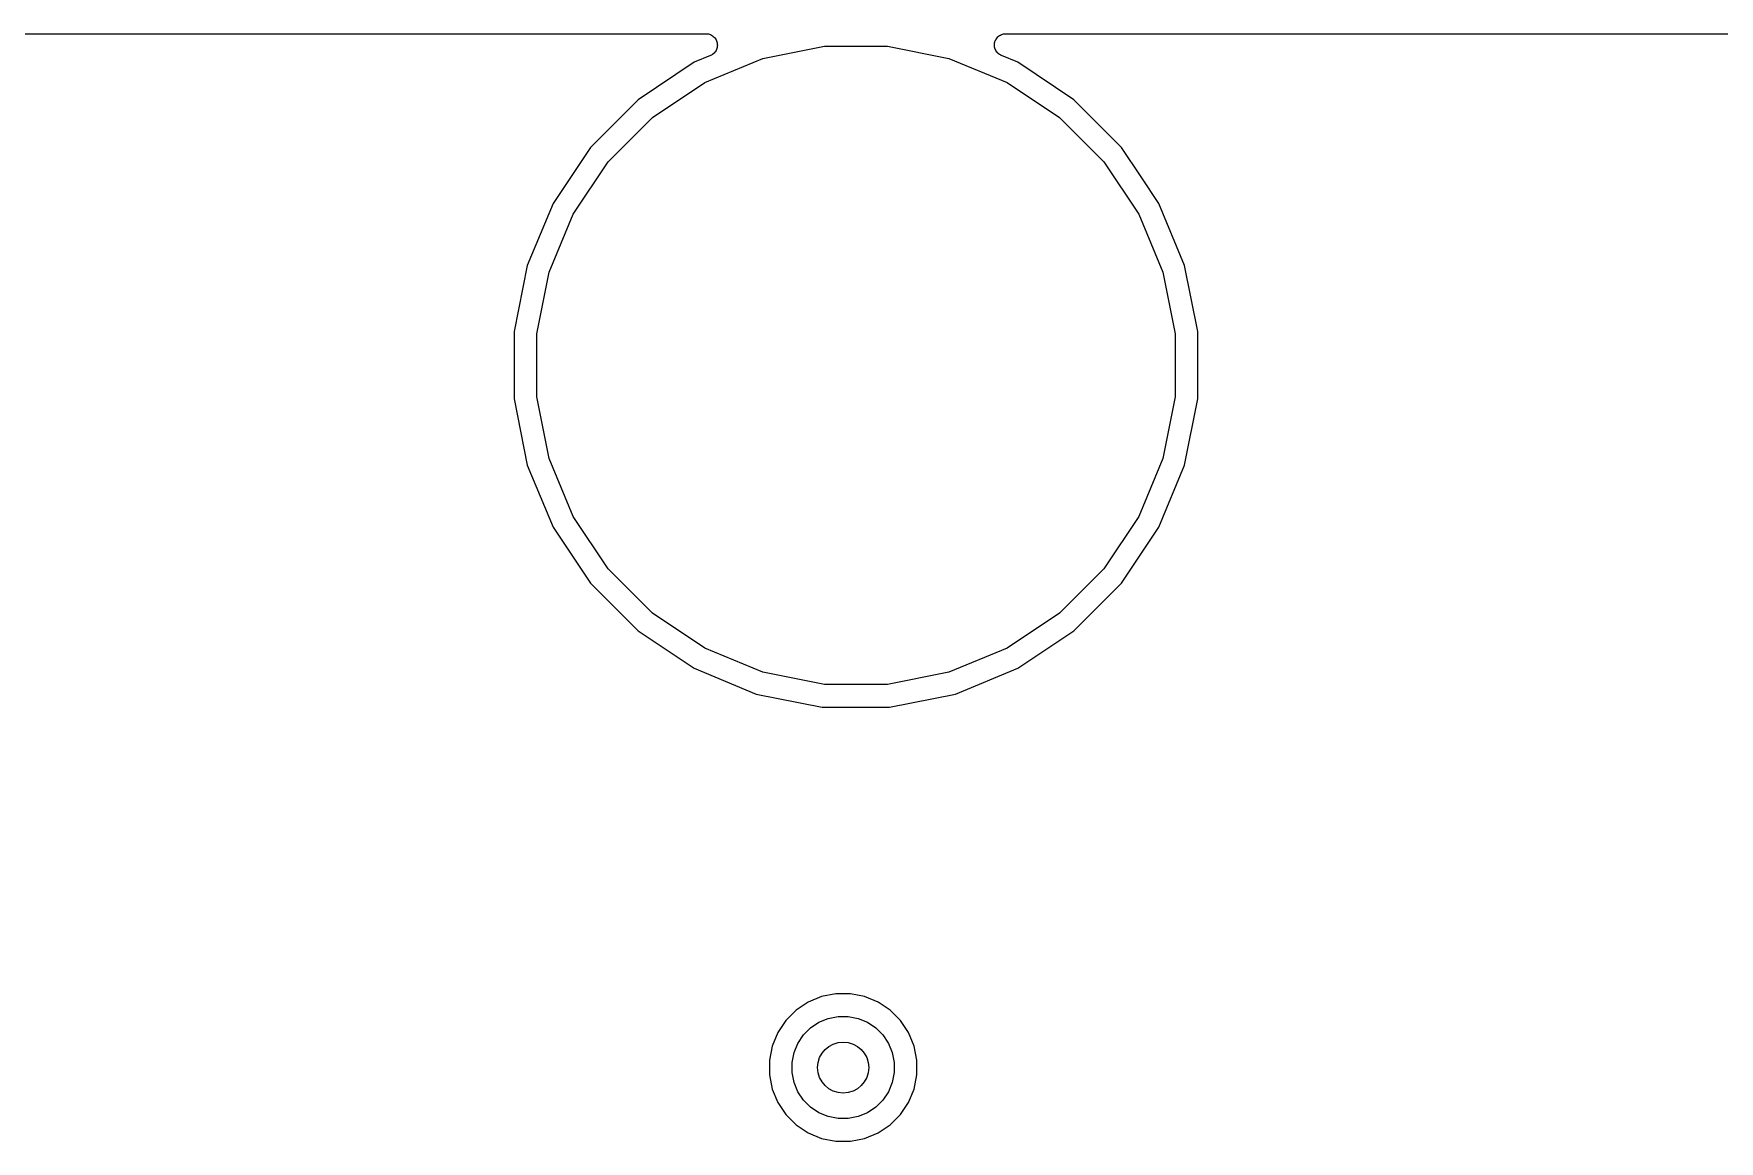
# Model space of a CAD drawing. Extents: x 1.98 to 5.9, y -3.93 to -1.98.
# Drawn here: x 3.321 to 3.841, y -2.318 to -1.976 of the extents above; entities that cross this region are included whole.
import ezdxf

# ---------------------------------------------------------------- set-up
doc = ezdxf.new("R2010")
doc.units = 0
doc.header["$MEASUREMENT"] = 0
doc.layers.add('BLACK', color=7, linetype='CONTINUOUS')

msp = doc.modelspace()

# ---------------------------------------------------------------- linework, layer by layer
at = {"layer": 'BLACK', "linetype": 'CONTINUOUS'}
for p, q in [((2.67831, -1.97649), (3.52858, -1.97649)), ((3.52858, -1.97649), (3.52862, -1.97649)), ((3.52862, -1.97649), (3.52862, -1.97649)), ((3.52862, -1.97649), (3.52862, -1.97649)), ((3.52862, -1.97649), (3.52863, -1.97649)), ((3.52863, -1.97649), (3.52895, -1.97653)), ((3.52895, -1.97653), (3.5293, -1.97656)), ((3.5293, -1.97656), (3.5293, -1.97656)), ((3.5293, -1.97656), (3.5293, -1.97656)), ((3.5293, -1.97656), (3.52961, -1.97666)), ((3.52961, -1.97666), (3.52995, -1.97677)), ((3.52995, -1.97677), (3.52995, -1.97677)), ((3.52995, -1.97677), (3.52995, -1.97677)), ((3.52995, -1.97677), (3.53026, -1.97694)), ((3.53026, -1.97694), (3.53055, -1.9771)), ((3.53055, -1.9771), (3.53055, -1.9771)), ((3.53055, -1.9771), (3.53055, -1.9771)), ((3.53055, -1.9771), (3.53082, -1.97733)), ((3.53082, -1.97733), (3.53107, -1.97754)), ((3.53107, -1.97754), (3.53107, -1.97754)), ((3.53107, -1.97754), (3.53108, -1.97754)), ((3.53108, -1.97754), (3.53129, -1.9778)), ((3.53129, -1.9778), (3.5315, -1.97807)), ((3.5315, -1.97807), (3.5315, -1.97807)), ((3.5315, -1.97807), (3.5315, -1.97807)), ((3.5315, -1.97807), (3.53166, -1.97837)), ((3.53166, -1.97837), (3.53182, -1.97867)), ((3.53182, -1.97867), (3.53182, -1.97867)), ((3.53182, -1.97867), (3.53182, -1.97868)), ((3.53182, -1.97868), (3.53191, -1.97899)), ((3.532, -1.98069), (3.5319, -1.98102)), ((3.53191, -1.97899), (3.53201, -1.97933)), ((3.53201, -1.98069), (3.532, -1.98069)), ((3.53201, -1.97933), (3.53201, -1.97933)), ((3.53201, -1.97933), (3.53201, -1.97933)), ((3.53201, -1.97933), (3.53204, -1.97967)), ((3.53204, -1.98035), (3.53201, -1.98069)), ((3.53201, -1.98069), (3.53201, -1.98069)), ((3.53204, -1.97967), (3.53208, -1.98001)), ((3.53208, -1.98001), (3.53204, -1.98035)), ((3.53208, -1.98001), (3.53208, -1.98001)), ((3.53208, -1.98001), (3.53208, -1.98001)), ((3.54609, -1.9841), (3.56511, -1.98031)), ((3.56511, -1.98031), (3.5845, -1.98031)), ((3.5845, -1.98031), (3.60351, -1.9841)), ((3.61753, -1.97996), (3.61757, -1.97962)), ((3.61756, -1.9803), (3.61753, -1.97996)), ((3.61753, -1.97996), (3.61753, -1.97996)), ((3.61753, -1.97996), (3.61753, -1.97996)), ((3.61759, -1.98064), (3.61756, -1.9803)), ((3.61757, -1.97962), (3.6176, -1.97928)), ((3.61769, -1.98097), (3.61759, -1.98064)), ((3.61759, -1.98064), (3.61759, -1.98064)), ((3.61759, -1.98064), (3.61759, -1.98064)), ((3.6176, -1.97928), (3.6177, -1.97896)), ((3.6176, -1.97928), (3.6176, -1.97928)), ((3.6176, -1.97928), (3.6176, -1.97928)), ((3.6177, -1.97896), (3.6178, -1.97863)), ((3.6178, -1.97863), (3.61781, -1.97863)), ((3.61781, -1.97863), (3.61796, -1.97833)), ((3.61781, -1.97863), (3.61781, -1.97863)), ((3.61796, -1.97833), (3.61813, -1.97803)), ((3.61813, -1.97803), (3.61835, -1.97776)), ((3.61813, -1.97803), (3.61813, -1.97803)), ((3.61813, -1.97803), (3.61813, -1.97803)), ((3.61835, -1.97776), (3.61856, -1.9775)), ((3.61856, -1.9775), (3.61857, -1.9775)), ((3.61857, -1.9775), (3.61882, -1.97729)), ((3.61857, -1.9775), (3.61857, -1.9775)), ((3.61882, -1.97729), (3.61909, -1.97707)), ((3.61909, -1.97707), (3.6191, -1.97707)), ((3.6191, -1.97707), (3.61939, -1.97692)), ((3.6191, -1.97707), (3.6191, -1.97707)), ((3.61939, -1.97692), (3.6197, -1.97675)), ((3.6197, -1.97675), (3.62003, -1.97665)), ((3.6197, -1.97675), (3.6197, -1.97675)), ((3.6197, -1.97675), (3.6197, -1.97675)), ((3.62003, -1.97665), (3.62035, -1.97655)), ((3.62035, -1.97655), (3.62035, -1.97655)), ((3.62035, -1.97655), (3.62036, -1.97655)), ((3.62036, -1.97655), (3.6207, -1.97652)), ((3.6207, -1.97652), (3.62103, -1.97649)), ((3.62103, -1.97649), (5.74905, -1.97649)), ((3.52487, -1.98531), (3.5076, -1.99685)), ((3.52992, -1.98322), (3.52487, -1.98531)), ((3.52818, -1.99152), (3.54609, -1.9841)), ((3.53021, -1.98306), (3.52992, -1.98322)), ((3.53051, -1.9829), (3.53021, -1.98306)), ((3.53052, -1.9829), (3.53051, -1.9829)), ((3.53077, -1.98269), (3.53052, -1.9829)), ((3.53052, -1.9829), (3.53052, -1.9829)), ((3.53104, -1.98247), (3.53077, -1.98269)), ((3.53105, -1.98247), (3.53104, -1.98247)), ((3.53104, -1.98247), (3.53104, -1.98247)), ((3.53127, -1.98219), (3.53105, -1.98247)), ((3.53148, -1.98195), (3.53127, -1.98219)), ((3.53165, -1.98163), (3.53148, -1.98194)), ((3.53148, -1.98194), (3.53148, -1.98194)), ((3.53148, -1.98194), (3.53148, -1.98195)), ((3.5318, -1.98134), (3.53165, -1.98163)), ((3.53181, -1.98134), (3.5318, -1.98134)), ((3.5318, -1.98134), (3.5318, -1.98134)), ((3.5319, -1.98102), (3.53181, -1.98134)), ((3.60351, -1.9841), (3.62142, -1.99152)), ((3.61778, -1.98129), (3.61769, -1.98097)), ((3.61778, -1.9813), (3.61778, -1.98129)), ((3.61794, -1.98159), (3.61778, -1.9813)), ((3.61778, -1.9813), (3.61778, -1.9813)), ((3.6181, -1.9819), (3.61794, -1.98159)), ((3.61831, -1.98216), (3.6181, -1.9819)), ((3.6181, -1.9819), (3.6181, -1.9819)), ((3.6181, -1.9819), (3.6181, -1.9819)), ((3.61853, -1.98243), (3.61831, -1.98216)), ((3.61853, -1.98244), (3.61853, -1.98243)), ((3.61853, -1.98243), (3.61853, -1.98243)), ((3.6188, -1.98266), (3.61853, -1.98244)), ((3.61905, -1.98287), (3.6188, -1.98266)), ((3.61905, -1.98288), (3.61905, -1.98287)), ((3.61905, -1.98287), (3.61905, -1.98287)), ((3.61935, -1.98304), (3.61905, -1.98288)), ((3.61965, -1.9832), (3.61935, -1.98304)), ((3.61965, -1.98321), (3.61965, -1.9832)), ((3.61969, -1.98322), (3.61965, -1.98321)), ((3.61965, -1.98321), (3.61965, -1.98321)), ((3.61965, -1.98321), (3.61965, -1.98321)), ((3.62474, -1.98531), (3.61969, -1.98322)), ((3.64201, -1.99685), (3.62474, -1.98531)), ((3.51206, -2.00229), (3.52818, -1.99152)), ((3.62142, -1.99152), (3.63755, -2.00229)), ((3.5076, -1.99685), (3.49291, -2.01154)), ((3.65669, -2.01154), (3.64201, -1.99685)), ((3.49835, -2.016), (3.51206, -2.00229)), ((3.63755, -2.00229), (3.65125, -2.016)), ((3.49291, -2.01154), (3.48138, -2.0288)), ((3.66276, -2.02062), (3.65669, -2.01154)), ((3.48758, -2.03212), (3.49835, -2.016)), ((3.65125, -2.016), (3.66203, -2.03212)), ((3.66823, -2.0288), (3.66276, -2.02062)), ((3.66276, -2.02062), (3.66276, -2.02062)), ((3.48138, -2.0288), (3.47343, -2.04799)), ((3.48016, -2.05003), (3.48758, -2.03212)), ((3.66203, -2.03212), (3.66945, -2.05003)), ((3.67618, -2.04799), (3.66823, -2.0288)), ((3.47343, -2.04799), (3.46938, -2.06836)), ((3.68023, -2.06836), (3.67618, -2.04799)), ((3.47638, -2.06905), (3.48016, -2.05003)), ((3.66945, -2.05003), (3.67323, -2.06905)), ((3.46938, -2.06836), (3.46938, -2.08912)), ((3.47638, -2.08843), (3.47638, -2.06905)), ((3.67323, -2.06905), (3.67323, -2.08843)), ((3.68023, -2.08912), (3.68023, -2.06836)), ((3.46938, -2.08912), (3.47343, -2.10949)), ((3.48016, -2.10745), (3.47638, -2.08843)), ((3.67323, -2.08843), (3.66945, -2.10745)), ((3.67618, -2.10949), (3.68023, -2.08912)), ((3.47343, -2.10949), (3.48138, -2.12868)), ((3.48758, -2.12536), (3.48016, -2.10745)), ((3.66945, -2.10745), (3.66203, -2.12536)), ((3.66823, -2.12868), (3.67618, -2.10949)), ((3.49835, -2.14148), (3.48758, -2.12536)), ((3.66203, -2.12536), (3.65125, -2.14148)), ((3.48138, -2.12868), (3.49291, -2.14594)), ((3.65669, -2.14594), (3.66823, -2.12868)), ((3.51206, -2.15519), (3.49835, -2.14148)), ((3.65125, -2.14148), (3.63755, -2.15519)), ((3.49291, -2.14594), (3.5076, -2.16063)), ((3.64201, -2.16063), (3.65669, -2.14594)), ((3.52818, -2.16596), (3.51206, -2.15519)), ((3.63755, -2.15519), (3.62142, -2.16596)), ((3.5076, -2.16063), (3.52487, -2.17217)), ((3.62474, -2.17217), (3.64201, -2.16063)), ((3.54609, -2.17338), (3.52818, -2.16596)), ((3.62142, -2.16596), (3.60351, -2.17338)), ((3.52487, -2.17217), (3.54405, -2.18011)), ((3.60555, -2.18011), (3.62474, -2.17217)), ((3.56511, -2.17717), (3.54609, -2.17338)), ((3.5845, -2.17717), (3.56511, -2.17717)), ((3.60351, -2.17338), (3.5845, -2.17717)), ((3.54405, -2.18011), (3.56442, -2.18417)), ((3.58519, -2.18417), (3.60555, -2.18011)), ((3.56442, -2.18417), (3.58519, -2.18417)), ((3.56009, -2.27512), (3.55637, -2.27761)), ((3.56423, -2.2734), (3.56009, -2.27512)), ((3.56863, -2.27253), (3.56423, -2.2734)), ((3.57311, -2.27253), (3.56863, -2.27253)), ((3.5775, -2.2734), (3.57311, -2.27253)), ((3.58164, -2.27512), (3.5775, -2.2734)), ((3.58537, -2.27761), (3.58164, -2.27512)), ((3.5532, -2.28077), (3.55071, -2.2845)), ((3.55637, -2.27761), (3.5532, -2.28077)), ((3.56083, -2.28304), (3.56341, -2.28132)), ((3.56341, -2.28132), (3.56627, -2.28013)), ((3.56627, -2.28013), (3.56932, -2.27953)), ((3.56932, -2.27953), (3.57242, -2.27953)), ((3.57242, -2.27953), (3.57546, -2.28013)), ((3.57546, -2.28013), (3.57833, -2.28132)), ((3.57833, -2.28132), (3.5809, -2.28304)), ((3.58854, -2.28077), (3.58537, -2.27761)), ((3.59103, -2.2845), (3.58854, -2.28077)), ((3.55071, -2.2845), (3.54899, -2.28864)), ((3.55691, -2.28782), (3.55863, -2.28524)), ((3.55863, -2.28524), (3.56083, -2.28304)), ((3.5809, -2.28304), (3.5831, -2.28524)), ((3.5831, -2.28524), (3.58482, -2.28782)), ((3.59274, -2.28864), (3.59103, -2.2845)), ((3.54899, -2.28864), (3.54812, -2.29304)), ((3.55512, -2.29372), (3.55572, -2.29068)), ((3.55572, -2.29068), (3.55691, -2.28782)), ((3.58482, -2.28782), (3.58601, -2.29068)), ((3.58601, -2.29068), (3.58661, -2.29372)), ((3.59361, -2.29304), (3.59274, -2.28864)), ((3.54812, -2.29304), (3.54812, -2.29752)), ((3.54812, -2.29752), (3.54899, -2.30191)), ((3.55512, -2.29683), (3.55512, -2.29372)), ((3.55572, -2.29987), (3.55512, -2.29683)), ((3.58661, -2.29683), (3.58601, -2.29987)), ((3.58661, -2.29372), (3.58661, -2.29683)), ((3.59274, -2.30191), (3.59361, -2.29752)), ((3.59361, -2.29752), (3.59361, -2.29304)), ((3.54899, -2.30191), (3.55071, -2.30605)), ((3.55691, -2.30274), (3.55572, -2.29987)), ((3.55863, -2.30531), (3.55691, -2.30274)), ((3.58482, -2.30274), (3.5831, -2.30531)), ((3.58601, -2.29987), (3.58482, -2.30274)), ((3.59103, -2.30605), (3.59274, -2.30191)), ((3.55071, -2.30605), (3.5532, -2.30978)), ((3.56083, -2.30751), (3.55863, -2.30531)), ((3.56341, -2.30923), (3.56083, -2.30751)), ((3.5809, -2.30751), (3.57833, -2.30923)), ((3.5831, -2.30531), (3.5809, -2.30751)), ((3.58854, -2.30978), (3.59103, -2.30605)), ((3.5532, -2.30978), (3.55637, -2.31295)), ((3.55637, -2.31295), (3.56009, -2.31543)), ((3.56627, -2.31042), (3.56341, -2.30923)), ((3.56932, -2.31102), (3.56627, -2.31042)), ((3.57242, -2.31102), (3.56932, -2.31102)), ((3.57546, -2.31042), (3.57242, -2.31102)), ((3.57833, -2.30923), (3.57546, -2.31042)), ((3.58164, -2.31543), (3.58537, -2.31295)), ((3.58537, -2.31295), (3.58854, -2.30978)), ((3.56009, -2.31543), (3.56423, -2.31715)), ((3.56423, -2.31715), (3.56863, -2.31802)), ((3.56863, -2.31802), (3.57311, -2.31802)), ((3.57311, -2.31802), (3.5775, -2.31715)), ((3.5775, -2.31715), (3.58164, -2.31543))]:
    msp.add_line(p, q, dxfattribs=at)
at = {"layer": 'BLACK'}
msp.add_circle((3.57087, -2.29528), 0.00787, dxfattribs=at)

doc.saveas('drawing.dxf')
